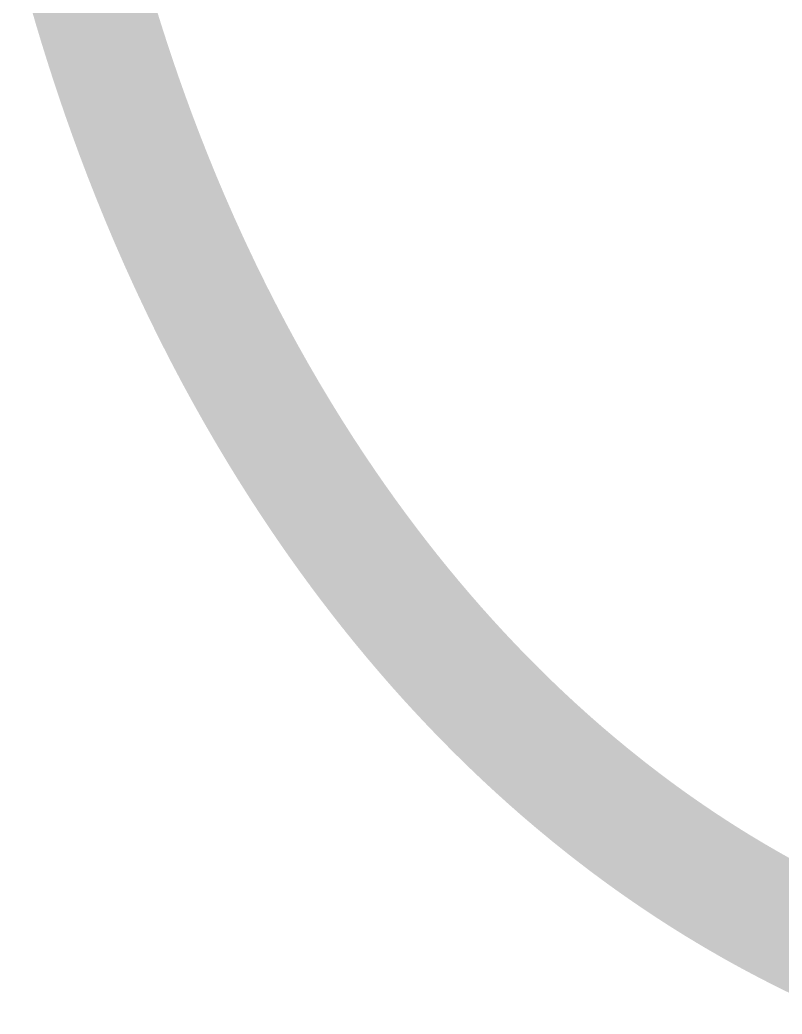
# Model space of a CAD drawing. Header units: millimetres. Extents: x 178 to 562, y 241 to 450.
# Drawn here: x 545.1256 to 545.4438, y 321.8332 to 322.2482 of the extents above; entities that cross this region are included whole.
import ezdxf

# ---------------------------------------------------------------- set-up
doc = ezdxf.new("R2010")
doc.units = ezdxf.units.MM
doc.layers.add('Mechanical1', color=6, linetype='Continuous')

msp = doc.modelspace()

# ---------------------------------------------------------------- linework, layer by layer
at = {"layer": 'Mechanical1', "const_width": 0.05}
for points in [[(545.15056, 322.2735), (545.15227, 322.26727)], [(545.15227, 322.26727), (545.15402, 322.26107)], [(545.15402, 322.26107), (545.15626, 322.25336)], [(545.15626, 322.25336), (545.15857, 322.2457)], [(545.15857, 322.2457), (545.16095, 322.23808)], [(545.16095, 322.23808), (545.1634, 322.2305)], [(545.1634, 322.2305), (545.16591, 322.22296)], [(545.16591, 322.22296), (545.16849, 322.21546)], [(545.16849, 322.21546), (545.17114, 322.20801)], [(545.17114, 322.20801), (545.17385, 322.2006)], [(545.17385, 322.2006), (545.1772, 322.19177)], [(545.1772, 322.19177), (545.18065, 322.183)], [(545.18065, 322.183), (545.18419, 322.17429)], [(545.18419, 322.17429), (545.18784, 322.16564)], [(545.18784, 322.16564), (545.19222, 322.15563)], [(545.19222, 322.15563), (545.19674, 322.14571)], [(545.19674, 322.14571), (545.20139, 322.13588)], [(545.20139, 322.13588), (545.20617, 322.12614)], [(545.20617, 322.12614), (545.2111, 322.1165)], [(545.2111, 322.1165), (545.21542, 322.10831)], [(545.21542, 322.10831), (545.21984, 322.1002)], [(545.21984, 322.1002), (545.22436, 322.09217)], [(545.22436, 322.09217), (545.22898, 322.08421)], [(545.22898, 322.08421), (545.23369, 322.07633)], [(545.23369, 322.07633), (545.2385, 322.06853)], [(545.2385, 322.06853), (545.2434, 322.06082)], [(545.2434, 322.06082), (545.2484, 322.0532)], [(545.2484, 322.0532), (545.25349, 322.04566)], [(545.25349, 322.04566), (545.25781, 322.03944)], [(545.25781, 322.03944), (545.26219, 322.03329)], [(545.26219, 322.03329), (545.26663, 322.02721)], [(545.26663, 322.02721), (545.27114, 322.02118)], [(545.27114, 322.02118), (545.27572, 322.01523)], [(545.27572, 322.01523), (545.28035, 322.00934)], [(545.28035, 322.00934), (545.28506, 322.00352)], [(545.28506, 322.00352), (545.28982, 321.99778)], [(545.28982, 321.99778), (545.29465, 321.9921)], [(545.29465, 321.9921), (545.29954, 321.98649)], [(545.29954, 321.98649), (545.30449, 321.98096)], [(545.30449, 321.98096), (545.30951, 321.9755)], [(545.30951, 321.9755), (545.31458, 321.97012)], [(545.31458, 321.97012), (545.31972, 321.96481)], [(545.31972, 321.96481), (545.32492, 321.95958)], [(545.32492, 321.95958), (545.33018, 321.95443)], [(545.33018, 321.95443), (545.3355, 321.94935)], [(545.3355, 321.94935), (545.34089, 321.94436)], [(545.34089, 321.94436), (545.34633, 321.93945)], [(545.34633, 321.93945), (545.35183, 321.93462)], [(545.35183, 321.93462), (545.3574, 321.92988)], [(545.3574, 321.92988), (545.36415, 321.9243)], [(545.36415, 321.9243), (545.37099, 321.91884)], [(545.37099, 321.91884), (545.37791, 321.91351)]]:
    msp.add_lwpolyline(points, dxfattribs=at)
at = {"layer": 'Mechanical1', "const_width": 0.025}
for points in [[(545.13977, 322.26727, 1), (545.16477, 322.26727, 1)], [(545.13977, 322.26727, 1), (545.16477, 322.26727, 1)], [(545.14152, 322.26107, 1), (545.16652, 322.26107, 1)], [(545.14152, 322.26107, 1), (545.16652, 322.26107, 1)], [(545.14376, 322.25336, 1), (545.16876, 322.25336, 1)], [(545.14376, 322.25336, 1), (545.16876, 322.25336, 1)], [(545.14608, 322.2457, 1), (545.17107, 322.2457, 1)], [(545.14608, 322.2457, 1), (545.17107, 322.2457, 1)], [(545.14846, 322.23808, 1), (545.17345, 322.23808, 1)], [(545.14846, 322.23808, 1), (545.17345, 322.23808, 1)], [(545.1509, 322.2305, 1), (545.1759, 322.2305, 1)], [(545.1509, 322.2305, 1), (545.1759, 322.2305, 1)], [(545.15341, 322.22296, 1), (545.17841, 322.22296, 1)], [(545.15341, 322.22296, 1), (545.17841, 322.22296, 1)], [(545.15599, 322.21546, 1), (545.18099, 322.21546, 1)], [(545.15599, 322.21546, 1), (545.18099, 322.21546, 1)], [(545.15864, 322.20801, 1), (545.18364, 322.20801, 1)], [(545.15864, 322.20801, 1), (545.18364, 322.20801, 1)], [(545.16135, 322.2006, 1), (545.18635, 322.2006, 1)], [(545.16135, 322.2006, 1), (545.18635, 322.2006, 1)], [(545.1647, 322.19177, 1), (545.1897, 322.19177, 1)], [(545.1647, 322.19177, 1), (545.1897, 322.19177, 1)], [(545.16815, 322.183, 1), (545.19315, 322.183, 1)], [(545.16815, 322.183, 1), (545.19315, 322.183, 1)], [(545.17169, 322.17429, 1), (545.19669, 322.17429, 1)], [(545.17169, 322.17429, 1), (545.19669, 322.17429, 1)], [(545.17534, 322.16564, 1), (545.20034, 322.16564, 1)], [(545.17534, 322.16564, 1), (545.20034, 322.16564, 1)], [(545.17972, 322.15563, 1), (545.20472, 322.15563, 1)], [(545.17972, 322.15563, 1), (545.20472, 322.15563, 1)], [(545.18424, 322.14571, 1), (545.20923, 322.14571, 1)], [(545.18424, 322.14571, 1), (545.20923, 322.14571, 1)], [(545.18889, 322.13588, 1), (545.21389, 322.13588, 1)], [(545.18889, 322.13588, 1), (545.21389, 322.13588, 1)], [(545.19367, 322.12614, 1), (545.21867, 322.12614, 1)], [(545.19367, 322.12614, 1), (545.21867, 322.12614, 1)], [(545.1986, 322.1165, 1), (545.2236, 322.1165, 1)], [(545.1986, 322.1165, 1), (545.2236, 322.1165, 1)], [(545.20292, 322.10831, 1), (545.22792, 322.10831, 1)], [(545.20292, 322.10831, 1), (545.22792, 322.10831, 1)], [(545.20734, 322.1002, 1), (545.23234, 322.1002, 1)], [(545.20734, 322.1002, 1), (545.23234, 322.1002, 1)], [(545.21186, 322.09217, 1), (545.23686, 322.09217, 1)], [(545.21186, 322.09217, 1), (545.23686, 322.09217, 1)], [(545.21648, 322.08421, 1), (545.24148, 322.08421, 1)], [(545.21648, 322.08421, 1), (545.24148, 322.08421, 1)], [(545.22119, 322.07633, 1), (545.24619, 322.07633, 1)], [(545.22119, 322.07633, 1), (545.24619, 322.07633, 1)], [(545.226, 322.06853, 1), (545.251, 322.06853, 1)], [(545.226, 322.06853, 1), (545.251, 322.06853, 1)], [(545.2309, 322.06082, 1), (545.2559, 322.06082, 1)], [(545.2309, 322.06082, 1), (545.2559, 322.06082, 1)], [(545.2359, 322.0532, 1), (545.2609, 322.0532, 1)], [(545.2359, 322.0532, 1), (545.2609, 322.0532, 1)], [(545.24099, 322.04566, 1), (545.26599, 322.04566, 1)], [(545.24099, 322.04566, 1), (545.26599, 322.04566, 1)], [(545.24531, 322.03944, 1), (545.27031, 322.03944, 1)], [(545.24531, 322.03944, 1), (545.27031, 322.03944, 1)], [(545.24969, 322.03329, 1), (545.27469, 322.03329, 1)], [(545.24969, 322.03329, 1), (545.27469, 322.03329, 1)], [(545.25413, 322.02721, 1), (545.27913, 322.02721, 1)], [(545.25413, 322.02721, 1), (545.27913, 322.02721, 1)], [(545.25865, 322.02118, 1), (545.28364, 322.02118, 1)], [(545.25865, 322.02118, 1), (545.28364, 322.02118, 1)], [(545.26322, 322.01523, 1), (545.28822, 322.01523, 1)], [(545.26322, 322.01523, 1), (545.28822, 322.01523, 1)], [(545.26786, 322.00934, 1), (545.29285, 322.00934, 1)], [(545.26786, 322.00934, 1), (545.29285, 322.00934, 1)], [(545.27256, 322.00352, 1), (545.29756, 322.00352, 1)], [(545.27256, 322.00352, 1), (545.29756, 322.00352, 1)], [(545.27732, 321.99778, 1), (545.30232, 321.99778, 1)], [(545.27732, 321.99778, 1), (545.30232, 321.99778, 1)], [(545.28215, 321.9921, 1), (545.30715, 321.9921, 1)], [(545.28215, 321.9921, 1), (545.30715, 321.9921, 1)], [(545.28704, 321.98649, 1), (545.31204, 321.98649, 1)], [(545.28704, 321.98649, 1), (545.31204, 321.98649, 1)], [(545.29199, 321.98096, 1), (545.31699, 321.98096, 1)], [(545.29199, 321.98096, 1), (545.31699, 321.98096, 1)], [(545.29701, 321.9755, 1), (545.32201, 321.9755, 1)], [(545.29701, 321.9755, 1), (545.32201, 321.9755, 1)], [(545.30208, 321.97012, 1), (545.32708, 321.97012, 1)], [(545.30208, 321.97012, 1), (545.32708, 321.97012, 1)], [(545.30722, 321.96481, 1), (545.33222, 321.96481, 1)], [(545.30722, 321.96481, 1), (545.33222, 321.96481, 1)], [(545.31242, 321.95958, 1), (545.33742, 321.95958, 1)], [(545.31242, 321.95958, 1), (545.33742, 321.95958, 1)], [(545.31768, 321.95443, 1), (545.34268, 321.95443, 1)], [(545.31768, 321.95443, 1), (545.34268, 321.95443, 1)], [(545.323, 321.94935, 1), (545.348, 321.94935, 1)], [(545.323, 321.94935, 1), (545.348, 321.94935, 1)], [(545.32839, 321.94436, 1), (545.35338, 321.94436, 1)], [(545.32839, 321.94436, 1), (545.35338, 321.94436, 1)], [(545.33383, 321.93945, 1), (545.35883, 321.93945, 1)], [(545.33383, 321.93945, 1), (545.35883, 321.93945, 1)], [(545.33933, 321.93462, 1), (545.36433, 321.93462, 1)], [(545.33933, 321.93462, 1), (545.36433, 321.93462, 1)], [(545.3449, 321.92988, 1), (545.36989, 321.92988, 1)], [(545.3449, 321.92988, 1), (545.36989, 321.92988, 1)], [(545.35165, 321.9243, 1), (545.37665, 321.9243, 1)], [(545.35165, 321.9243, 1), (545.37665, 321.9243, 1)], [(545.35849, 321.91884, 1), (545.38349, 321.91884, 1)], [(545.35849, 321.91884, 1), (545.38349, 321.91884, 1)], [(545.36541, 321.91351, 1), (545.39041, 321.91351, 1)], [(545.36542, 321.91351, 1), (545.39042, 321.91351, 1)], [(545.37242, 321.90831, 1), (545.39742, 321.90831, 1)], [(545.37242, 321.90831, 1), (545.39742, 321.90831, 1)], [(545.37951, 321.90324, 1), (545.40451, 321.90324, 1)], [(545.37952, 321.90324, 1), (545.40451, 321.90324, 1)], [(545.38669, 321.8983, 1), (545.41169, 321.8983, 1)], [(545.38669, 321.8983, 1), (545.41169, 321.8983, 1)], [(545.39517, 321.8927, 1), (545.42017, 321.8927, 1)], [(545.39517, 321.8927, 1), (545.42017, 321.8927, 1)], [(545.40376, 321.88729, 1), (545.42875, 321.88729, 1)], [(545.40376, 321.88729, 1), (545.42875, 321.88729, 1)], [(545.41748, 321.87917, 1), (545.44248, 321.87917, 1)], [(545.41748, 321.87916, 1), (545.44248, 321.87916, 1)], [(545.42635, 321.87424, 1), (545.45135, 321.87424, 1)], [(545.42635, 321.87424, 1), (545.45135, 321.87424, 1)], [(545.43533, 321.86951, 1), (545.46033, 321.86951, 1)], [(545.43533, 321.86951, 1), (545.46033, 321.86951, 1)], [(545.44311, 321.8656, 1), (545.46811, 321.8656, 1)], [(545.44311, 321.8656, 1), (545.46811, 321.8656, 1)], [(545.45097, 321.86183, 1), (545.47597, 321.86183, 1)], [(545.45097, 321.86183, 1), (545.47597, 321.86183, 1)]]:
    msp.add_lwpolyline(points, format="xyb", close=True, dxfattribs=at)
at = {"layer": 'Mechanical1', "const_width": 0.05}
for points in [[(545.38492, 321.90831, -0.004398), (545.37792, 321.91351)], [(545.39201, 321.90324, -0.004442), (545.38492, 321.90831)], [(545.39919, 321.8983, -0.004486), (545.39202, 321.90324)], [(545.40767, 321.8927, -0.005288), (545.39919, 321.8983)], [(545.41625, 321.88729, -0.005346), (545.40767, 321.8927)], [(545.42998, 321.87917, -0.008513), (545.41625, 321.88729)], [(545.43885, 321.87424, -0.005402), (545.42998, 321.87916)], [(545.44783, 321.86951, -0.005346), (545.43885, 321.87424)], [(545.45561, 321.8656, -0.004536), (545.44783, 321.86951)], [(545.46347, 321.86183, -0.004493), (545.45561, 321.8656)], [(545.47139, 321.8582, -0.004449), (545.46347, 321.86183)]]:
    msp.add_lwpolyline(points, format="xyb", dxfattribs=at)

doc.saveas('drawing.dxf')
